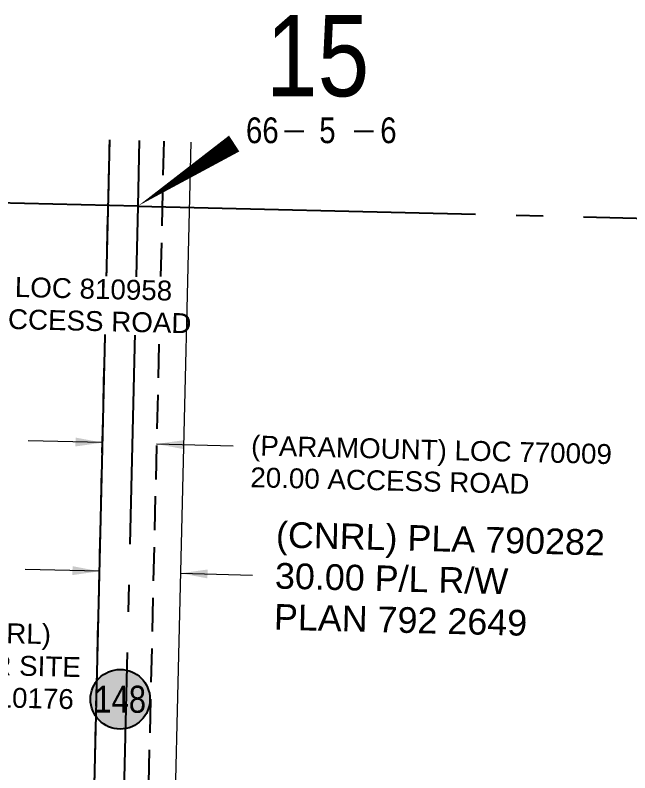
# Model space of a CAD drawing. Extents: x 390844 to 396105, y 6060704 to 6064255.
# Drawn here: x 392538.7 to 392766.2, y 6063876.3 to 6064156.4 of the extents above; entities that cross this region are included whole.
import ezdxf
from ezdxf.enums import TextEntityAlignment as Align

# ---------------------------------------------------------------- set-up
doc = ezdxf.new("R2010")
doc.units = 0
doc.header["$LTSCALE"] = 5
doc.linetypes.add('foc-ACCESSROAD', pattern=[3.75, 2.5, -1.25])
doc.linetypes.add('foc-QUARTERLINE', pattern=[33, 25, -3, 2, -3])
for name, color, linetype in [('10', 1, 'Continuous'), ('9', 3, 'Continuous'), ('AS-UNDERLAY-H', 141, 'Continuous'), ('CG-NOTES', 7, 'Continuous'), ('F-AR', 190, 'foc-ACCESSROAD'), ('F-RW', 190, 'Continuous'), ('L-QSEC', 8, 'foc-QUARTERLINE'), ('L-SECLBL', 7, 'Continuous')]:
    doc.layers.add(name, color=color, linetype=linetype)
for name, color, linetype, lineweight in [('F-AR-T', 190, 'Continuous', 9), ('F-RW-T', 190, 'Continuous', 9), ('F-WS-T', 190, 'Continuous', 9)]:
    doc.layers.add(name, color=color, linetype=linetype, lineweight=lineweight)
doc.styles.add('80CG', font='ARIALN.TTF', dxfattribs={"height": 10})
doc.styles.add('80L', font='ARIALN.TTF', dxfattribs={"height": 10})
doc.styles.add('A60', font='arial.ttf', dxfattribs={"height": 7.35})
doc.styles.add('A80', font='arial.ttf', dxfattribs={"height": 9.5})
doc.styles.add('SIMPLEX', font='ARIALN.TTF')
doc.dimstyles.new('Compass 5 000', dxfattribs={"dimscale": 5, "dimtxt": 9, "dimasz": 2, "dimexe": 0.2, "dimexo": 0.0625, "dimgap": 0.5, "dimtad": 0, "dimtih": 1, "dimtoh": 1, "dimzin": 0, "dimdsep": 46, "dimtxsty": '80CG', "dimcen": 0.1, "dimse1": 1, "dimse2": 1, "dimclrd": 256, "dimclrt": 256, "dimaunit": 1, "dimadec": 4, "dimazin": 0, "dimtfac": 0.06, "dimtofl": 0, "dimtmove": 0, "dimatfit": 1, "dimfxl": 0.2, "dimtolj": 1, "dimtzin": 0, "dimlwd": -1, "dimarcsym": 0})

# ---------------------------------------------------------------- blocks, each defined once
blk = doc.blocks.new('L-SECLBL')
at = {"layer": '9', "color": 7}
for p, q in [((-5.08, -27.83), (-12.29, -27.83)), ((20.7, -27.83), (13.5, -27.83))]:
    blk.add_line(p, q, dxfattribs=at)
at = {"layer": '10', "color": 2, "style": 'SIMPLEX'}
blk.add_attdef('SEC', text='', height=30, dxfattribs=at).set_placement((0, 0), align=Align.MIDDLE)
at = {"layer": '10', "color": 5, "style": '80L'}
blk.add_attdef('TWP', text='', height=9.5, dxfattribs=at).set_placement((-14.43, -27.37), align=Align.MIDDLE_RIGHT)
blk.add_attdef('RGE', text='', height=9.5, dxfattribs=at).set_placement((3.62, -27.37), align=Align.MIDDLE_CENTER)
blk.add_attdef('MER', text='', height=9.5, dxfattribs=at).set_placement((23.17, -27.37), align=Align.MIDDLE_LEFT)
blk = doc.blocks.new('*U418')
at = {"layer": 'AS-UNDERLAY-H'}
h = blk.add_hatch(color=256, dxfattribs=at)
h.dxf.hatch_style = 1
edge = h.paths.add_edge_path()
edge.add_arc((0, 0), 11, 0, 360)
at = {"layer": 'CG-NOTES', "color": 182}
blk.add_circle((0, 0), 11, dxfattribs=at)
at = {"color": 182, "style": '80L'}
blk.add_attdef('#', text='', height=10, dxfattribs=at).set_placement((0, 0), align=Align.MIDDLE_CENTER)

msp = doc.modelspace()

# ---------------------------------------------------------------- linework, layer by layer
at = {"layer": 'F-AR', "flags": 128}
for points in [[(396100.43, 6061546.97), (395999.29, 6061414.42), (395811.39, 6061289), (395568.87, 6061112.82), (395137.02, 6061489.46), (393841.81, 6062618.3), (393595.12, 6062847.38), (393074.84, 6063328.95), (392566.32, 6063799.4), (392374.28, 6063977.52), (391668.15, 6063990.47), (391668.68, 6064010.45), (392382.27, 6063997.37), (392566.97, 6063826.39), (392573.73, 6064110.36)], [(392593.71, 6064109.75), (392586.52, 6063807.95), (393088.42, 6063343.62), (393608.72, 6062862.04), (393779.9, 6062703.08), (393782.59, 6062705.97), (393799.16, 6062694.43), (393794.56, 6062689.47), (393855.19, 6062633.17), (395150.16, 6061504.53), (395570.01, 6061138.36), (395800.02, 6061305.45), (395985.4, 6061429.19), (396089.75, 6061565.89), (396102.53, 6061582.63)]]:
    msp.add_lwpolyline(points, dxfattribs=at)
at = {"layer": 'F-RW', "flags": 128}
msp.add_lwpolyline([(396100.43, 6061546.97), (395999.29, 6061414.42), (395811.39, 6061289), (395568.87, 6061112.82), (395137.02, 6061489.46), (394711.15, 6061860.63), (393841.81, 6062618.3), (393595.12, 6062847.38), (393074.84, 6063328.95), (392653.87, 6063718.41), (392566.32, 6063799.4), (392573.73, 6064110.36)], dxfattribs=at)
at = {"layer": 'L-QSEC'}
for p, q in [((392584.65, 6064110.03), (392584.08, 6064085.78)), ((392584.08, 6064085.78), (391793.28, 6064104.69)), ((392584.08, 6064085.78), (392577.01, 6063788.75)), ((392584.08, 6064085.78), (393384.89, 6064066.62))]:
    msp.add_line(p, q, dxfattribs=at)
at = {"layer": 'L-SECLBL', "flags": 128}
msp.add_lwpolyline([(392584.08, 6064085.78, 0, 7, 0), (392619.76, 6064108.94, 0, 0, 0)], format="xyseb", dxfattribs=at)

# ---------------------------------------------------------------- block references
at = {"layer": 'CG-NOTES', "xscale": 1.000775450743919, "yscale": 1.000775450743919, "zscale": 1.000775450743919}
msp.add_blockref('*U418', (392577.6, 6063903.52, 884.31), dxfattribs=at).add_auto_attribs({'#': '148'})
at = {"layer": 'L-SECLBL', "color": 4, "xscale": 0.999597, "yscale": 0.999597, "zscale": 0.999597}
msp.add_blockref('L-SECLBL', (392650.65, 6064141.18), dxfattribs=at).add_auto_attribs({'SEC': '15', 'TWP': '66', 'RGE': '5', 'MER': '6'})

# ---------------------------------------------------------------- texts
at = {"layer": 'F-AR-T', "style": 'A60'}
for s, p in [('(PARAMOUNT) LOC 770009', (392625.96, 6063993.68)), ('20.00 ACCESS ROAD', (392625.67, 6063981.92))]:
    msp.add_text(s, height=7.35, rotation=358.6004, dxfattribs=at).set_placement(p)
at = {"layer": 'F-RW-T', "style": 'A80'}
for s, p in [('(CNRL) PLA 790282', (392635.14, 6063959.64)), ('30.00 P/L R/W', (392634.77, 6063944.45)), ('PLAN 792 2649', (392634.39, 6063929.25))]:
    msp.add_text(s, height=9.5, rotation=358.6007, dxfattribs=at).set_placement(p)

# ---------------------------------------------------------------- leaders
at = {"layer": 'F-AR-T'}
for points in [[(392571.06, 6063998.36), (392543.57, 6063999.03)], [(392591.05, 6063997.87), (392619.45, 6063997.17)]]:
    msp.add_leader(points, dimstyle='Compass 5 000', override={"dimtxsty": '80CG'}, dxfattribs=at)
at = {"layer": 'F-RW-T'}
for points in [[(392569.93, 6063950.81), (392542.44, 6063951.48)], [(392599.91, 6063950.08), (392626.51, 6063949.43)]]:
    msp.add_leader(points, dimstyle='Compass 5 000', override={"dimtxsty": '80CG'}, dxfattribs=at)

# ---------------------------------------------------------------- next in the draw order: texts
at = {"layer": 'F-AR-T', "insert": (392501.08, 6064060.51), "char_height": 7.35, "width": 104.4643, "attachment_point": 1, "rotation": 358.6184, "line_spacing_factor": 0.971429, "style": 'A60', "bg_fill": 3, "box_fill_scale": 1.15, "bg_fill_color": 256, "bg_fill_true_color": 256, "bg_fill_transparency": 0}
msp.add_mtext('(CNRL) LOC 810958 20.00 ACCESS ROAD', dxfattribs=at)
at = {"layer": 'F-WS-T', "insert": (392505.92, 6063932.32), "char_height": 7.35, "width": 56.5773, "attachment_point": 1, "rotation": 358.6361, "line_spacing_factor": 0.971429, "style": 'A60', "bg_fill": 3, "box_fill_scale": 1.15, "bg_fill_color": 256, "bg_fill_true_color": 256, "bg_fill_transparency": 0}
msp.add_mtext('\\pi11.38764;(CNRL) \\P\\pi0.44035;RISER SITE \\P\\pi2.65638;PIL 010176', dxfattribs=at)

# ---------------------------------------------------------------- next in the draw order: linework, layer by layer
at = {"layer": 'F-RW-T', "flags": 128}
msp.add_lwpolyline([(392603.7, 6064109.45), (392596.63, 6063812.28), (392674.24, 6063740.42), (393095.21, 6063350.96), (393615.51, 6062869.37), (393861.87, 6062640.6), (394730.85, 6061883.24), (395156.73, 6061512.06), (395570.58, 6061151.13), (395794.3, 6061313.65), (395978.48, 6061436.58), (396077.39, 6061566.21), (396103.58, 6061600.53)], dxfattribs=at)

doc.saveas('drawing.dxf')
